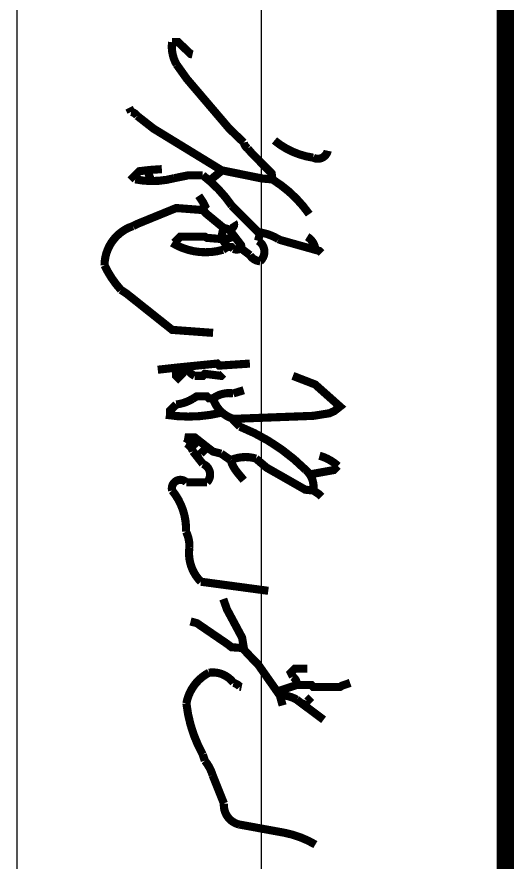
# Model space of a CAD drawing. Extents: x -12446 to 284554, y -295110 to 165007.
# Drawn here: x 121622 to 123047, y -293680 to -291257 of the extents above; entities that cross this region are included whole.
import ezdxf

# ---------------------------------------------------------------- set-up
doc = ezdxf.new("R2010")
doc.units = 0
doc.header["$LTSCALE"] = 1000
doc.layers.get('0').update_dxf_attribs({"linetype": 'CONTINUOUS'})
doc.layers.add('A-Anno-Note', color=241, linetype='CONTINUOUS')

# ---------------------------------------------------------------- blocks, each defined once
blk = doc.blocks.new('AX-TK-HF-20190012-S001-TQ2$0$BZTQ')
at = {"color": 4}
for p, q in [((-70, 149.675), (0, 149.675)), ((-70, 142.675), (0, 142.675))]:
    blk.add_line(p, q, dxfattribs=at)
at = {"color": 4, "const_width": 0.5}
blk.add_lwpolyline([(-70, 156.675), (0, 156.675)], dxfattribs=at)
blk = doc.blocks.new('AX-TK-HF-20190012-S001-TQ2')
blk.add_blockref('AX-TK-HF-20190012-S001-TQ2$0$BZTQ', (0, 0))
blk = doc.blocks.new('AX-14-E')
at = {"xscale": 100, "yscale": 100, "zscale": 100, "rotation": 270}
blk.add_blockref('AX-TK-HF-20190012-S001-TQ2', (107354.3, -294110.2), dxfattribs=at)
blk = doc.blocks.new('A$C63D833B1')
at = {"color": 7, "linetype": 'Continuous', "const_width": 13.5}
for points in [[(1069.3, 414.1), (1073.9, 400.8), (1076.1, 397.2), (1076.1, 353), (1072.7, 349.6), (1072.7, 325.9), (1082.9, 295.3)], [(631.4, 220.6), (626.4, 353), (622.1, 379.6), (618.6, 387.5), (611, 397.2), (574.4, 356.1), (560.1, 319.1)], [(1093.1, 349.6), (1099.9, 342.8)], [(1099.9, 342.8), (1106.7, 339.4)], [(1106.7, 302.1), (1090, 297.4), (1038.8, 261.4), (1032, 254.6), (1014.7, 238.3), (994.3, 234.9), (947.5, 209.8), (930.2, 203.6)], [(539.7, 247.8), (543.1, 196.9), (539.7, 193.5), (546.5, 125.6), (549.9, 95)], [(349.6, 234.2), (343.2, 233.2), (317.2, 213.3), (314.5, 203.9), (291.9, 176.5), (288.5, 173.1), (281.7, 169.7), (278.3, 173.1), (271.5, 169.7), (261.4, 162.9)], [(1011.6, 237.6), (1010.2, 217.4), (1004.8, 210.4), (970.2, 159.8), (967.5, 149.3)], [(329.3, 220.6), (333.7, 207.4), (331.2, 176.7), (329.3, 173.1), (329.3, 132.3), (339.4, 122.2)], [(315.7, 203.6), (332.6, 200.2)], [(346.2, 210.4), (336, 203.6)], [(220.6, 200.2), (234.2, 183.3)], [(682.3, 173.1), (689.1, 166.3)], [(689.1, 166.3), (692.5, 159.5)], [(546.5, 135.7), (556.7, 135.7), (563.5, 129), (560.1, 125.6), (546.5, 125.6)], [(237.6, 84.8), (220.6, 78)]]:
    blk.add_lwpolyline(points, dxfattribs=at)
for points in [[(723.1, 349.6), (716.3, 387), (709.5, 393.8, 0.115171), (692.5, 363.2)], [(186.7, 376.8, -0.491697), (198.2, 352.8, -0.137257), (169.7, 288.5)], [(356.4, 366.6), (353, 363.2), (335, 299), (333.3, 295, 0.109228), (321.8, 261.7), (278, 217.9, 0.078341), (227.4, 169.7), (227.4, 145.9), (232.2, 122.4, -0.113896), (234.2, 57.7), (230.8, 54.3), (220.6, 64.4), (218.6, 81.6), (217.2, 101.8)], [(760.4, 366.6), (757, 363.2), (750.2, 353), (748.9, 339.7), (712.2, 275.3), (697.2, 257.7, 0.168398), (699.3, 217.2)], [(1130.5, 370), (1097.2, 325.5, 0.129064), (1089.7, 298.7)], [(291.9, 346.2, 0.101879), (234.2, 285.1), (232.8, 268.4), (219.1, 200.8), (150, 87.9), (129, 61.1, 0.184026), (122.2, 50.9), (115.4, 47.5)], [(349.6, 356.4, 0.218584), (329.3, 342.8)], [(750.2, 353, 0.263029), (715.9, 340.1, 0.10209), (644.3, 231.1), (634.5, 221.3), (631.4, 220.6, -0.255249), (597.5, 186.7)], [(1337.5, 356.4, 0.08592), (1317.9, 305.1), (1304.3, 230.5, -0.374766), (1269.3, 204.7), (1222.5, 186, 0.099058), (1198.4, 173.1), (1188.2, 169.7, -0.099692), (1103.3, 142.5, -0.231974), (1052.4, 179.9, -0.275409), (1069.3, 220.6, -0.138784), (1075.5, 231.1), (1076.1, 234.2)], [(1045.6, 342.8), (1045.6, 322.5), (1052.4, 315.7), (1059.2, 319.1, -0.245916), (1072.7, 325.9)], [(234.2, 285.1), (224.3, 283.9), (190.4, 250.5), (183.3, 244.4, -0.184026), (173.1, 237.6), (150, 213.5), (67.5, 143.2), (43.7, 126.2, -0.163604), (6.7, 118.8), (6.7, 129), (26.4, 149.7), (27.1, 152.7)], [(916.6, 278.3), (901.5, 166.5, -0.233312), (845.1, 147.4, 0.127092), (818.5, 141.9, 0.183253), (750.2, 118.8, -0.755263), (736.6, 142.5), (736.6, 176.5, 0.540082), (706.1, 169.7), (685.4, 153.4, 0.179844), (672.1, 142.5), (668.4, 144.9), (662, 145.9), (662, 156.1), (683, 182.9), (685.7, 186.7), (689.1, 200.2)], [(349.6, 230.8), (349.6, 234.2), (359.8, 247.8, 0.236068), (370, 264.7, 0.51056), (336, 261.4), (322.5, 264.7)], [(583.9, 237.6), (589.2, 220.4, 0.202154), (597.5, 186.7), (597.5, 179.9), (594.1, 176.5), (594.1, 159.5), (598.1, 153.1, -0.10306), (607.6, 125.6), (617.8, 115.4), (624.6, 115.4)], [(733.2, 237.6), (720, 226.7, -0.095861), (700, 215.9), (689.1, 200.2)], [(305.5, 220.6, -0.649873), (315.7, 213.8)], [(349.6, 220.6), (346.2, 217.2), (346.2, 210.4), (351, 203, -0.211271), (339.4, 118.8)], [(349.6, 230.8, -0.196637), (349.6, 220.6)], [(556.7, 203.6), (560.1, 200.2), (556.7, 173.1), (560.1, 169.7), (560.1, 156.1, -0.159475), (546.5, 142.5)], [(621.2, 200.2, -0.100158), (624.6, 108.6)], [(488.8, 186.7), (483.8, 118.9), (424.3, 44.1), (417.5, 33.9, -0.074011), (376.8, 6.7, -0.322228), (311.6, 53.9), (308.2, 60.7), (281.7, 125.6), (285.1, 169.7)], [(665.4, 159.5, -0.449066), (675.5, 149.3)]]:
    blk.add_lwpolyline(points, format="xyb", dxfattribs=at)
blk = doc.blocks.new('reyahrehage')
at = {"xscale": 0.8640000000000004, "yscale": 0.8640000000000004, "zscale": 0.8640000000000004, "rotation": 270}
blk.add_blockref('A$C63D833B1', (-58194.8, -25057.5), dxfattribs=at)

msp = doc.modelspace()

# ---------------------------------------------------------------- block references
at = {"layer": 'A-Anno-Note'}
msp.add_blockref('AX-14-E', (0, 0), dxfattribs=at)

# ---------------------------------------------------------------- next in the draw order: block references
at = {"xscale": 2, "yscale": 2, "zscale": 2}
msp.add_blockref('reyahrehage', (238251, -241203.3), dxfattribs=at)

doc.saveas('drawing.dxf')
